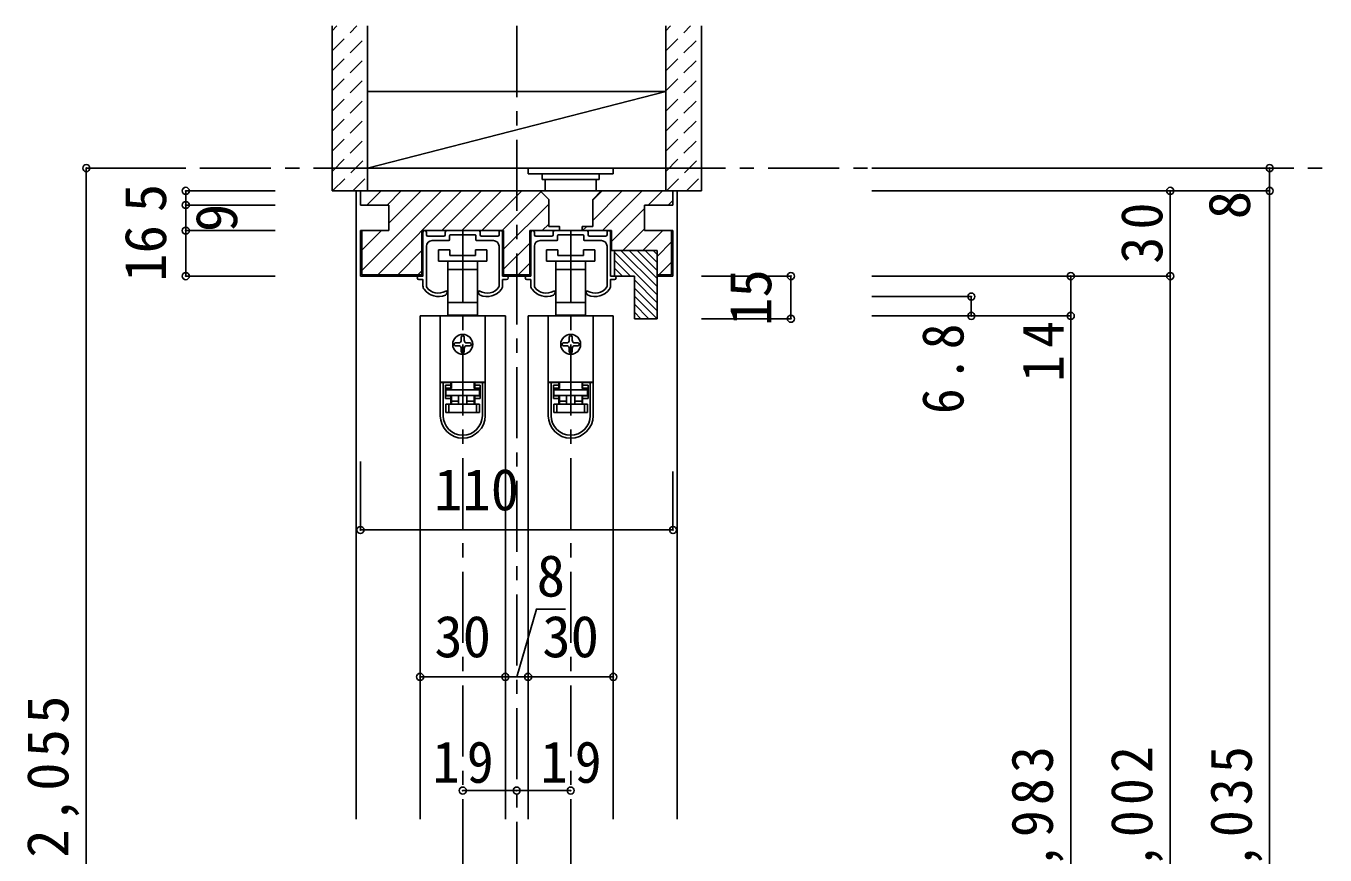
# Model space of a CAD drawing. Units: millimetres, scale not verified. Extents: x -973 to 977, y -718 to 696.
# Drawn here: x 67.3 to 524.5, y -259.2 to 32.5 of the extents above; entities that cross this region are included whole.
import ezdxf
from ezdxf.enums import TextEntityAlignment as Align

# ---------------------------------------------------------------- set-up
doc = ezdxf.new("R2010")
doc.units = ezdxf.units.MM
doc.header["$LTSCALE"] = 5
doc.header["$PDMODE"] = 32
doc.header["$PDSIZE"] = 2.5
doc.linetypes.add('CHAIN1', pattern=[8, 5, -1, 1, -1])
doc.linetypes.add('DASHED1', pattern=[1.8, 1.2, -0.6])
for name, color, linetype in [('0-1_通り芯', 4, 'CHAIN1'), ('0-2_柱', 7, 'Continuous'), ('0-3_仕上', 2, 'Continuous'), ('0-4_枠', 3, 'Continuous'), ('0-6_扉', 6, 'Continuous'), ('0-7_金物', 7, 'Continuous'), ('0-B_寸法', 7, 'Continuous'), ('0-C_ﾊｯﾁ', 4, 'Continuous')]:
    doc.layers.add(name, color=color, linetype=linetype)
doc.styles.add('ＭＳ ゴシック', font='')
doc.styles.get('ＭＳ ゴシック').set_extended_font_data('MS Gothic')

msp = doc.modelspace()

# ---------------------------------------------------------------- linework, layer by layer
at = {"layer": '0-1_通り芯'}
for p, q in [((239.986, 32.5), (239.986, -536.5)), ((88.486, -17.5), (524.486, -17.5)), ((220.986, -39.5), (220.986, -514.5)), ((258.986, -39.5), (258.986, -514.5))]:
    msp.add_line(p, q, dxfattribs=at)
at = {"layer": '0-2_柱'}
for p, q in [((187.486, 9.5), (187.486, -17.5)), ((292.486, 9.5), (187.486, 9.5)), ((187.486, -17.5), (292.486, 9.5)), ((292.486, -17.5), (292.486, 9.5)), ((187.486, -17.5), (292.486, -17.5))]:
    msp.add_line(p, q, dxfattribs=at)
at = {"layer": '0-3_仕上'}
for p, q in [((174.986, 32.5), (174.986, -25.5)), ((187.486, 32.5), (187.486, -25.5)), ((292.486, 32.5), (292.486, -25.5)), ((304.986, 32.5), (304.986, -25.5)), ((174.986, -25.5), (187.486, -25.5)), ((292.486, -25.5), (304.986, -25.5))]:
    msp.add_line(p, q, dxfattribs=at)
at = {"layer": '0-4_枠'}
for p, q in [((184.986, -30.5), (184.986, -25.5)), ((294.986, -25.5), (184.986, -25.5)), ((251.236, -28.5), (248.236, -25.5)), ((266.736, -28.5), (269.736, -25.5)), ((294.986, -30.5), (294.986, -25.5)), ((184.986, -30.5), (194.986, -30.5)), ((194.986, -30.5), (194.986, -39.5)), ((251.236, -38), (251.236, -28.5)), ((266.736, -38), (266.736, -28.5)), ((284.986, -30.5), (284.986, -39.5)), ((294.986, -30.5), (284.986, -30.5)), ((184.986, -39.5), (184.986, -55.5)), ((194.986, -39.5), (184.986, -39.5)), ((185.486, -39.5), (185.486, -55)), ((206.586, -39.5), (235.386, -39.5)), ((206.586, -39.5), (206.586, -55.5)), ((235.386, -39.5), (235.386, -55.5)), ((244.586, -39.5), (273.386, -39.5)), ((244.586, -39.5), (244.586, -55.5)), ((262.986, -38), (262.986, -39.5)), ((262.986, -38), (266.736, -38)), ((273.386, -39.5), (273.386, -46.5)), ((284.986, -39.5), (294.986, -39.5)), ((294.486, -39.5), (294.486, -55)), ((294.986, -39.5), (294.986, -55.5)), ((289.386, -46.5), (273.386, -46.5)), ((289.386, -46.5), (289.386, -70.5)), ((184.986, -55.5), (206.586, -55.5)), ((185.486, -55), (206.586, -55)), ((235.386, -55), (244.586, -55)), ((235.386, -55.5), (244.586, -55.5)), ((281.386, -55.5), (281.386, -70.5)), ((289.386, -55), (294.486, -55)), ((289.386, -55.5), (294.986, -55.5)), ((289.386, -70.5), (281.386, -70.5))]:
    msp.add_line(p, q, dxfattribs=at)
at = {"layer": '0-4_枠', "color": 4}
for p, q in [((294.986, -25.5), (296.486, -25.5)), ((296.486, -25.5), (296.486, -246.5))]:
    msp.add_line(p, q, dxfattribs=at)
msp.add_lwpolyline([(184.986, -25.5), (183.486, -25.5), (183.486, -246.5)], dxfattribs=at)
at = {"layer": '0-4_枠'}
for points in [[(251.236, -38), (254.986, -38), (254.986, -39.5)], [(274.386, -46.5), (274.386, -51.75), (274.386, -55.5), (281.386, -55.5)]]:
    msp.add_lwpolyline(points, dxfattribs=at)
at = {"layer": '0-6_扉'}
for p, q in [((235.986, -69.5), (205.986, -69.5)), ((205.986, -69.5), (205.986, -246.5)), ((235.986, -69.5), (235.986, -246.5)), ((273.986, -69.5), (243.986, -69.5)), ((243.986, -69.5), (243.986, -246.5)), ((273.986, -69.5), (273.986, -246.5))]:
    msp.add_line(p, q, dxfattribs=at)
at = {"layer": '0-7_金物'}
for p, q in [((243.986, -17.5), (243.986, -19.5)), ((243.986, -17.5), (273.986, -17.5)), ((273.986, -17.5), (273.986, -19.5)), ((243.986, -19.5), (273.986, -19.5)), ((248.986, -19.5), (248.986, -21.5)), ((248.986, -21.5), (268.986, -21.5)), ((249.986, -21.5), (249.986, -25.5)), ((267.986, -25.5), (267.986, -21.5)), ((268.986, -19.5), (268.986, -21.5)), ((207.686, -39.5), (207.486, -39.5)), ((208.186, -41), (208.186, -40)), ((214.836, -40), (214.836, -41)), ((226.636, -39.5), (215.336, -39.5)), ((227.136, -41), (227.136, -40)), ((233.786, -40), (233.786, -41)), ((234.486, -39.5), (234.286, -39.5)), ((234.986, -55.5), (234.986, -40)), ((244.986, -55.5), (244.986, -40)), ((245.486, -39.5), (245.686, -39.5)), ((246.186, -40), (246.186, -41)), ((252.836, -41), (252.836, -40)), ((253.336, -39.5), (264.636, -39.5)), ((265.136, -40), (265.136, -41)), ((271.786, -41), (271.786, -40)), ((272.286, -39.5), (272.486, -39.5)), ((272.986, -40), (272.986, -55.5)), ((208.186, -59.123), (208.186, -45)), ((214.336, -41.5), (208.686, -41.5)), ((210.186, -43), (216.036, -43)), ((216.336, -42.7), (216.336, -41.3)), ((225.636, -41.3), (225.636, -42.7)), ((225.936, -43), (231.786, -43)), ((233.286, -41.5), (227.636, -41.5)), ((233.786, -45), (233.786, -59.123)), ((246.186, -45), (246.186, -59.123)), ((246.686, -41.5), (252.336, -41.5)), ((254.036, -43), (248.186, -43)), ((254.336, -41.3), (254.336, -42.7)), ((263.636, -42.7), (263.636, -41.3)), ((269.786, -43), (263.936, -43)), ((265.636, -41.5), (271.286, -41.5)), ((271.786, -59.123), (271.786, -45)), ((212.486, -50.2), (212.486, -46.2)), ((212.486, -46.2), (216.486, -46.2)), ((220.986, -50.2), (212.486, -50.2)), ((215.736, -64.8), (215.736, -50.2)), ((216.486, -46.2), (216.486, -48.2)), ((216.486, -48.2), (225.486, -48.2)), ((229.486, -50.2), (220.986, -50.2)), ((225.486, -46.2), (229.486, -46.2)), ((225.486, -48.2), (225.486, -46.2)), ((226.236, -50.2), (226.236, -64.8)), ((229.486, -46.2), (229.486, -50.2)), ((250.486, -46.2), (250.486, -50.2)), ((254.486, -46.2), (250.486, -46.2)), ((250.486, -50.2), (258.986, -50.2)), ((253.736, -50.2), (253.736, -64.8)), ((254.486, -48.2), (254.486, -46.2)), ((263.486, -48.2), (254.486, -48.2)), ((258.986, -50.2), (267.486, -50.2)), ((263.486, -46.2), (263.486, -48.2)), ((267.486, -46.2), (263.486, -46.2)), ((264.236, -64.8), (264.236, -50.2)), ((267.486, -50.2), (267.486, -46.2)), ((220.986, -53.2), (215.736, -53.2)), ((226.236, -53.2), (220.986, -53.2)), ((253.736, -53.2), (258.986, -53.2)), ((258.986, -53.2), (264.236, -53.2)), ((234.986, -55.5), (236.386, -55.5)), ((234.986, -58.966), (234.986, -56.7)), ((236.386, -56.7), (234.986, -56.7)), ((244.986, -55.5), (243.586, -55.5)), ((243.586, -56.7), (244.986, -56.7)), ((244.986, -58.966), (244.986, -56.7)), ((272.986, -55.5), (274.386, -55.5)), ((215.486, -61.257), (215.486, -61)), ((226.486, -61), (226.486, -61.257)), ((253.486, -61), (253.486, -61.257)), ((264.486, -61.257), (264.486, -61)), ((215.736, -69.2), (215.736, -64.8)), ((215.736, -64.8), (220.986, -64.8)), ((220.986, -64.8), (226.236, -64.8)), ((226.236, -64.8), (226.236, -69.2)), ((253.736, -64.8), (253.736, -69.2)), ((258.986, -64.8), (253.736, -64.8)), ((264.236, -64.8), (258.986, -64.8)), ((264.236, -69.2), (264.236, -64.8)), ((213.086, -69.5), (228.886, -69.5)), ((213.086, -69.5), (213.086, -92.8)), ((216.986, -69.2), (215.736, -69.2)), ((216.986, -69.5), (216.986, -69.2)), ((226.236, -69.2), (224.986, -69.2)), ((228.886, -69.5), (228.886, -92.8)), ((251.086, -69.5), (251.086, -92.8)), ((266.886, -69.5), (251.086, -69.5)), ((253.736, -69.2), (254.986, -69.2)), ((262.986, -69.5), (262.986, -69.2)), ((262.986, -69.2), (264.236, -69.2)), ((266.886, -69.5), (266.886, -92.8)), ((220.486, -77), (220.486, -78)), ((221.486, -78), (221.486, -77)), ((258.486, -77), (258.486, -78)), ((259.486, -78), (259.486, -77)), ((219.486, -79), (218.486, -79)), ((218.486, -80), (219.486, -80)), ((220.486, -81), (220.486, -82)), ((221.486, -82), (221.486, -81)), ((223.486, -79), (222.486, -79)), ((222.486, -80), (223.486, -80)), ((257.486, -79), (256.486, -79)), ((256.486, -80), (257.486, -80)), ((258.486, -81), (258.486, -82)), ((259.486, -82), (259.486, -81)), ((261.486, -79), (260.486, -79)), ((260.486, -80), (261.486, -80)), ((213.086, -92.8), (213.086, -92.9)), ((228.886, -92.8), (213.086, -92.8)), ((213.086, -92.9), (213.086, -104.6)), ((214.086, -92.9), (213.086, -92.9)), ((214.086, -104.6), (214.086, -92.9)), ((216.786, -92.9), (214.086, -92.9)), ((214.886, -93.9), (216.786, -93.9)), ((214.886, -93.9), (214.886, -98.6)), ((216.786, -94.9), (214.886, -94.9)), ((216.986, -95), (215.086, -95)), ((215.086, -95), (215.086, -95.5)), ((216.086, -92.9), (216.086, -92.8)), ((216.786, -92.9), (216.786, -93.9)), ((216.786, -93.9), (216.786, -94.9)), ((216.986, -95), (216.986, -92.8)), ((224.986, -92.8), (224.986, -95)), ((226.886, -95), (224.986, -95)), ((225.186, -93.9), (225.186, -92.9)), ((227.886, -92.9), (225.186, -92.9)), ((225.186, -93.9), (227.086, -93.9)), ((225.886, -92.8), (225.886, -92.9)), ((226.886, -95.5), (226.886, -95)), ((227.086, -98.6), (227.086, -93.9)), ((228.886, -92.8), (228.886, -92.9)), ((228.886, -104.6), (228.886, -92.9)), ((251.086, -92.8), (251.086, -92.9)), ((266.886, -92.8), (251.086, -92.8)), ((251.086, -92.9), (251.086, -104.6)), ((252.086, -92.9), (251.086, -92.9)), ((252.086, -104.6), (252.086, -92.9)), ((254.786, -92.9), (252.086, -92.9)), ((252.886, -93.9), (254.786, -93.9)), ((252.886, -93.9), (252.886, -98.6)), ((254.786, -94.9), (252.886, -94.9)), ((254.986, -95), (253.086, -95)), ((253.086, -95), (253.086, -95.5)), ((254.086, -92.9), (254.086, -92.8)), ((254.786, -92.9), (254.786, -93.9)), ((254.786, -93.9), (254.786, -94.9)), ((254.986, -95), (254.986, -92.8)), ((262.986, -92.8), (262.986, -95)), ((264.886, -95), (262.986, -95)), ((263.186, -93.9), (263.186, -92.9)), ((265.886, -92.9), (263.186, -92.9)), ((263.186, -93.9), (265.086, -93.9)), ((263.886, -92.8), (263.886, -92.9)), ((264.886, -95.5), (264.886, -95)), ((265.086, -98.6), (265.086, -93.9)), ((266.886, -92.8), (266.886, -92.9)), ((266.886, -104.6), (266.886, -92.9)), ((216.786, -98.6), (214.886, -98.6)), ((215.086, -103.5), (215.086, -100.5)), ((215.086, -100.5), (216.086, -100.5)), ((216.086, -100.5), (216.086, -103.5)), ((216.086, -100.5), (225.886, -100.5)), ((216.786, -98.6), (216.786, -100.5)), ((216.986, -99.5), (216.986, -97.5)), ((216.986, -99.5), (219.486, -99.5)), ((216.986, -100.5), (216.986, -99.5)), ((219.486, -97.5), (219.486, -100.5)), ((222.486, -97.5), (222.486, -100.5)), ((224.986, -97.5), (224.986, -99.5)), ((225.186, -97.6), (227.086, -97.6)), ((225.186, -98.6), (225.186, -97.6)), ((225.186, -100.5), (225.186, -98.6)), ((227.086, -98.6), (225.186, -98.6)), ((225.886, -103.5), (225.886, -100.5)), ((225.886, -100.5), (226.886, -100.5)), ((226.886, -100.5), (226.886, -103.5)), ((254.786, -98.6), (252.886, -98.6)), ((253.086, -103.5), (253.086, -100.5)), ((253.086, -100.5), (254.086, -100.5)), ((254.086, -100.5), (254.086, -103.5)), ((254.086, -100.5), (263.886, -100.5)), ((254.786, -98.6), (254.786, -100.5)), ((254.986, -99.5), (254.986, -97.5)), ((254.986, -99.5), (257.486, -99.5)), ((254.986, -100.5), (254.986, -99.5)), ((257.486, -97.5), (257.486, -100.5)), ((260.486, -97.5), (260.486, -100.5)), ((262.986, -97.5), (262.986, -99.5)), ((263.186, -97.6), (265.086, -97.6)), ((263.186, -98.6), (263.186, -97.6)), ((263.186, -100.5), (263.186, -98.6)), ((265.086, -98.6), (263.186, -98.6)), ((263.886, -103.5), (263.886, -100.5)), ((263.886, -100.5), (264.886, -100.5)), ((264.886, -100.5), (264.886, -103.5)), ((216.086, -103.5), (215.086, -103.5)), ((225.886, -103.5), (216.086, -103.5)), ((226.886, -103.5), (225.886, -103.5)), ((254.086, -103.5), (253.086, -103.5)), ((263.886, -103.5), (254.086, -103.5)), ((264.886, -103.5), (263.886, -103.5))]:
    msp.add_line(p, q, dxfattribs=at)
for points in [[(206.986, -40), (206.986, -55.5), (205.586, -55.5)], [(216.636, -41), (220.686, -41), (220.986, -40.7), (221.286, -41), (225.336, -41)], [(263.336, -41), (259.286, -41), (258.986, -40.7), (258.686, -41), (254.636, -41)], [(205.586, -56.7), (206.986, -56.7), (206.986, -58.966)], [(274.386, -56.7), (272.986, -56.7), (272.986, -58.966)], [(216.986, -69.2), (224.986, -69.2), (224.986, -69.5)], [(262.986, -69.2), (254.986, -69.2), (254.986, -69.5)], [(227.086, -94.9), (225.186, -94.9), (225.186, -93.9)], [(228.886, -92.9), (227.886, -92.9), (227.886, -104.6)], [(265.086, -94.9), (263.186, -94.9), (263.186, -93.9)], [(266.886, -92.9), (265.886, -92.9), (265.886, -104.6)], [(214.886, -97.6), (216.786, -97.6), (216.786, -98.6)], [(222.486, -99.5), (224.986, -99.5), (224.986, -100.5)], [(252.886, -97.6), (254.786, -97.6), (254.786, -98.6)], [(260.486, -99.5), (262.986, -99.5), (262.986, -100.5)]]:
    msp.add_lwpolyline(points, dxfattribs=at)
for points in [[(226.886, -97.5), (215.086, -97.5), (215.086, -95.5), (226.886, -95.5)], [(264.886, -97.5), (253.086, -97.5), (253.086, -95.5), (264.886, -95.5)]]:
    msp.add_lwpolyline(points, close=True, dxfattribs=at)
for centre in [(220.986, -79.5), (258.986, -79.5)]:
    msp.add_circle(centre, 3.5, dxfattribs=at)
for centre, radius, start, end in [((207.486, -40), 0.5, 90, 180), ((207.686, -40), 0.5, 360, 90), ((208.686, -41), 0.5, 180, 270), ((214.336, -41), 0.5, 270, 0), ((215.336, -40), 0.5, 90, 180), ((216.636, -41.3), 0.3, 90, 180), ((225.336, -41.3), 0.3, 0, 90), ((226.636, -40), 0.5, 0, 90), ((227.636, -41), 0.5, 180, 270), ((233.286, -41), 0.5, 270, 360), ((234.286, -40), 0.5, 90, 180), ((234.486, -40), 0.5, 0, 90), ((245.486, -40), 0.5, 90, 180), ((245.686, -40), 0.5, 360, 90), ((246.686, -41), 0.5, 180, 270), ((252.336, -41), 0.5, 270, 0), ((253.336, -40), 0.5, 90, 180), ((254.636, -41.3), 0.3, 90, 180), ((263.336, -41.3), 0.3, 0, 90), ((264.636, -40), 0.5, 0, 90), ((265.636, -41), 0.5, 180, 270), ((271.286, -41), 0.5, 270, 360), ((272.286, -40), 0.5, 90, 180), ((272.486, -40), 0.5, 0, 90), ((210.186, -45), 2, 90, 180), ((216.036, -42.7), 0.3, 270, 360), ((225.936, -42.7), 0.3, 180, 270), ((231.786, -45), 2, 0, 90), ((248.186, -45), 2, 90, 180), ((254.036, -42.7), 0.3, 270, 360), ((263.936, -42.7), 0.3, 180, 270), ((269.786, -45), 2, 0, 90), ((205.586, -56.1), 0.6, 90, 270), ((208.986, -58.966), 2, 180, 215.95057), ((208.486, -59.123), 0.3, 180, 213.92311), ((212.386, -56.5), 5, 213.92311, 301.89079), ((229.586, -56.5), 5, 238.10921, 326.07689), ((233.486, -59.123), 0.3, 326.07689, 0), ((232.986, -58.966), 2, 324.04943, 0), ((236.386, -56.1), 0.6, 270, 90), ((243.586, -56.1), 0.6, 90, 270), ((246.986, -58.966), 2, 180, 215.95057), ((246.486, -59.123), 0.3, 180, 213.92311), ((250.386, -56.5), 5, 213.92311, 301.89079), ((267.586, -56.5), 5, 238.10921, 326.07689), ((271.486, -59.123), 0.3, 326.07689, 360), ((270.986, -58.966), 2, 324.04943, 360), ((274.386, -56.1), 0.6, 270, 90), ((212.386, -56.5), 6.2, 215.95057, 293.81884), ((214.486, -61.257), 1, 293.81884, 0), ((215.186, -61), 0.3, 0, 121.89079), ((226.786, -61), 0.3, 58.10921, 180), ((227.486, -61.257), 1, 180, 246.18116), ((229.586, -56.5), 6.2, 246.18116, 324.04943), ((250.386, -56.5), 6.2, 215.95057, 293.81884), ((252.486, -61.257), 1, 293.81884, 0), ((253.186, -61), 0.3, 360, 121.89079), ((264.786, -61), 0.3, 58.10921, 180), ((265.486, -61.257), 1, 180, 246.18116), ((267.586, -56.5), 6.2, 246.18116, 324.04943), ((220.986, -77), 0.5, 90, 180), ((220.986, -77), 0.5, 0, 90), ((258.986, -77), 0.5, 90, 180), ((258.986, -77), 0.5, 0, 90), ((218.486, -79.5), 0.5, 90, 180), ((218.486, -79.5), 0.5, 180, 270), ((219.486, -78), 1, 270, 0), ((219.486, -81), 1, 0, 90), ((220.986, -82), 0.5, 180, 270), ((220.986, -82), 0.5, 270, 0), ((222.486, -78), 1, 180, 270), ((222.486, -81), 1, 90, 180), ((223.486, -79.5), 0.5, 0, 90), ((223.486, -79.5), 0.5, 270, 0), ((256.486, -79.5), 0.5, 90, 180), ((256.486, -79.5), 0.5, 180, 270), ((257.486, -78), 1, 270, 0), ((257.486, -81), 1, 0, 90), ((258.986, -82), 0.5, 180, 270), ((258.986, -82), 0.5, 270, 0), ((260.486, -78), 1, 180, 270), ((260.486, -81), 1, 90, 180), ((261.486, -79.5), 0.5, 0, 90), ((261.486, -79.5), 0.5, 270, 0), ((220.986, -104.6), 7.9, 180, 0), ((220.986, -104.6), 6.9, 180, 0), ((258.986, -104.6), 7.9, 180, 0), ((258.986, -104.6), 6.9, 180, 0)]:
    msp.add_arc(centre, radius, start, end, dxfattribs=at)
at = {"layer": '0-B_寸法', "color": 4}
for p, q in [((88.486, -17.5), (123.486, -17.5)), ((88.486, -526.5), (88.486, -17.5)), ((504.986, -17.5), (364.986, -17.5)), ((504.986, -17.5), (504.986, -25.5)), ((123.486, -25.5), (154.986, -25.5)), ((123.486, -25.5), (123.486, -30.5)), ((504.986, -25.5), (364.986, -25.5)), ((469.986, -511.5), (469.986, -25.5)), ((504.986, -526.5), (504.986, -25.5)), ((123.486, -30.5), (154.986, -30.5)), ((123.486, -30.5), (123.486, -39.5)), ((123.486, -39.5), (154.986, -39.5)), ((123.486, -39.5), (123.486, -55.5)), ((123.486, -55.5), (154.986, -55.5)), ((336.486, -55.5), (304.986, -55.5)), ((336.486, -55.5), (336.486, -70.5)), ((469.986, -55.5), (364.986, -55.5)), ((434.986, -55.5), (434.986, -506.5)), ((399.986, -62.7), (364.986, -62.7)), ((399.986, -62.7), (399.986, -69.5)), ((336.486, -70.5), (304.986, -70.5)), ((434.986, -69.5), (364.986, -69.5)), ((184.986, -144.804), (184.986, -120.746)), ((294.986, -144.804), (294.986, -124.246)), ((184.986, -144.804), (294.986, -144.804)), ((205.986, -196.5), (273.986, -196.5)), ((220.986, -236.5), (239.986, -236.5)), ((239.986, -236.5), (258.986, -236.5))]:
    msp.add_line(p, q, dxfattribs=at)
msp.add_lwpolyline([(239.986, -196.5), (246.93, -172.649), (257.107, -172.649)], dxfattribs=at)
at = {"layer": '0-B_寸法'}
for p in [(88.486, -17.5), (504.986, -17.5), (123.486, -25.5), (469.986, -25.5), (504.986, -25.5), (123.486, -30.5), (123.486, -39.5), (123.486, -55.5), (336.486, -55.5), (434.986, -55.5), (469.986, -55.5), (399.986, -62.7), (399.986, -69.5), (434.986, -69.5), (336.486, -70.5), (184.986, -144.804), (294.986, -144.804), (205.986, -196.5), (235.986, -196.5), (243.986, -196.5), (273.986, -196.5), (220.986, -236.5), (239.986, -236.5), (258.986, -236.5)]:
    msp.add_point(p, dxfattribs=at)
at = {"layer": '0-C_ﾊｯﾁ', "linetype": 'DASHED1'}
for p, q in [((174.986, 30.851), (176.636, 32.5)), ((174.986, 23.78), (183.707, 32.5)), ((292.486, 30.851), (294.136, 32.5)), ((292.486, 23.78), (301.207, 32.5)), ((174.986, 16.708), (187.486, 29.208)), ((292.486, 16.708), (304.986, 29.208)), ((174.986, 9.637), (187.486, 22.137)), ((292.486, 9.637), (304.986, 22.137)), ((174.986, 2.566), (187.486, 15.066)), ((292.486, 2.566), (304.986, 15.066)), ((174.986, -4.505), (187.486, 7.995)), ((292.486, -4.505), (304.986, 7.995)), ((174.986, -11.576), (187.486, 0.924)), ((292.486, -11.576), (304.986, 0.924)), ((174.986, -18.647), (187.486, -6.147)), ((292.486, -18.647), (304.986, -6.147)), ((175.204, -25.5), (187.486, -13.218)), ((292.704, -25.5), (304.986, -13.218)), ((182.275, -25.5), (187.486, -20.289)), ((299.775, -25.5), (304.986, -20.289))]:
    msp.add_line(p, q, dxfattribs=at)
at = {"layer": '0-C_ﾊｯﾁ'}
for p, q in [((185.189, -25.5), (184.986, -25.703)), ((185.486, -53.487), (213.473, -25.5)), ((187.26, -30.5), (192.26, -25.5)), ((191.044, -55), (220.544, -25.5)), ((194.331, -30.5), (199.331, -25.5)), ((194.986, -36.916), (206.402, -25.5)), ((213.615, -39.5), (227.615, -25.5)), ((220.686, -39.5), (234.686, -25.5)), ((227.757, -39.5), (241.757, -25.5)), ((234.828, -39.5), (248.532, -25.796)), ((266.736, -28.805), (270.042, -25.5)), ((266.736, -35.876), (277.113, -25.5)), ((270.184, -39.5), (284.184, -25.5)), ((286.255, -30.5), (291.255, -25.5)), ((235.386, -46.013), (251.236, -30.163)), ((273.386, -43.369), (284.986, -31.769)), ((293.326, -30.5), (294.986, -28.84)), ((185.486, -46.416), (192.402, -39.5)), ((248.971, -39.5), (251.236, -37.234)), ((263.113, -39.5), (264.613, -38)), ((277.326, -46.5), (284.986, -38.84)), ((284.397, -46.5), (291.397, -39.5)), ((235.386, -53.084), (244.586, -43.884)), ((289.386, -48.582), (294.486, -43.482)), ((198.115, -55), (206.586, -46.529)), ((274.386, -47.032), (289.386, -62.032)), ((274.386, -49.86), (280.026, -55.5)), ((276.683, -46.5), (289.386, -59.203)), ((279.511, -46.5), (289.386, -56.375)), ((282.34, -46.5), (289.386, -53.547)), ((285.168, -46.5), (289.386, -50.718)), ((287.997, -46.5), (289.386, -47.89)), ((205.186, -55), (206.586, -53.6)), ((240.542, -55), (244.586, -50.955)), ((274.386, -52.689), (277.198, -55.5)), ((290.039, -55), (294.486, -50.553)), ((281.386, -56.86), (289.386, -64.86)), ((281.386, -59.689), (289.386, -67.689)), ((281.386, -62.517), (289.369, -70.5)), ((281.386, -65.346), (286.541, -70.5)), ((281.386, -68.174), (283.712, -70.5))]:
    msp.add_line(p, q, dxfattribs=at)

# ---------------------------------------------------------------- texts
at = {"layer": '0-B_寸法', "style": 'ＭＳ ゴシック'}
for s, p in [('5', (120.986, -33)), ('8', (502.486, -35.5)), ('9', (145.986, -40)), ('16', (120.986, -57.5)), ('15', (333.986, -73))]:
    msp.add_text(s, height=14.66, rotation=90, dxfattribs=at).set_placement(p, align=Align.BOTTOM_LEFT)
for s, p in [('110', (210.908, -142.304)), ('8', (247.019, -172.649)), ('30', (210.986, -194)), ('30', (248.986, -194))]:
    msp.add_text(s, height=14.66, dxfattribs=at).set_placement(p, align=Align.BOTTOM_LEFT)
at = {"layer": '0-B_寸法', "char_height": 14.66, "attachment_point": 7, "rotation": 90, "style": 'ＭＳ ゴシック'}
for s, insert in [('\\T1.27;\\W0.95;30', (467.486, -51.125)), ('\\T1.27;\\W0.9;6.8', (397.486, -104)), ('\\T1.27;\\W0.95;14', (432.486, -92.75)), ('\\T1.18;ＲＯＨ＝2,055', (85.986, -354.5)), ('\\T1.19;\\W0.95;ＤＨ＝1,983', (432.486, -343.25)), ('\\T1.19;\\W0.95;枠内＝2,002', (467.486, -343.25)), ('\\T1.19;\\W0.95;枠外＝2,035', (502.486, -343.25))]:
    msp.add_mtext(s, dxfattribs=dict(at, insert=insert))
at = {"layer": '0-B_寸法', "char_height": 14.66, "attachment_point": 7, "style": 'ＭＳ ゴシック'}
for insert in [(210.361, -234), (248.361, -234)]:
    msp.add_mtext('\\T1.27;\\W0.95;19', dxfattribs=dict(at, insert=insert))

doc.saveas('drawing.dxf')
